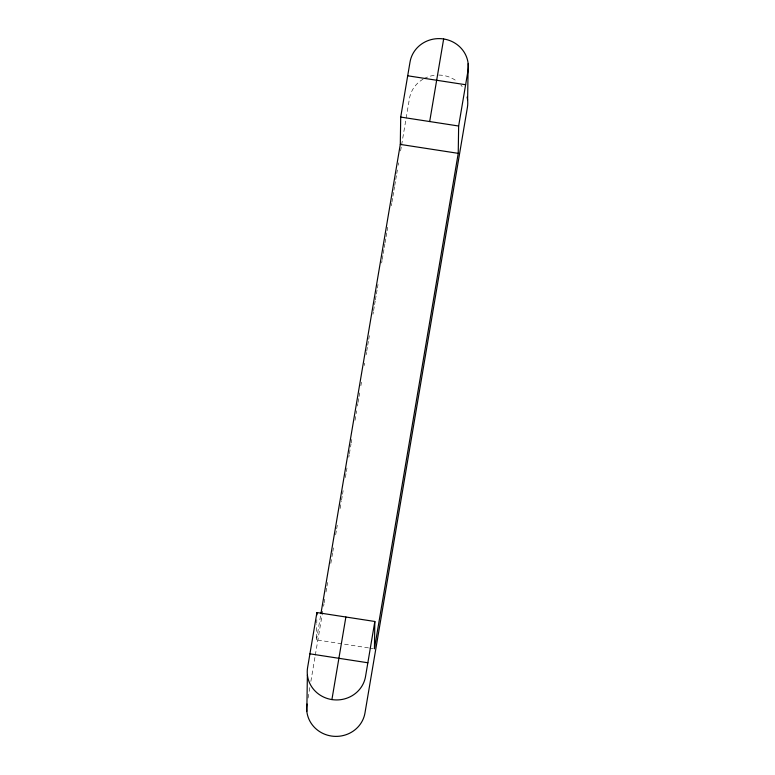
<?xml version="1.0" encoding="UTF-8"?>
<svg xmlns="http://www.w3.org/2000/svg" width="775" height="775" viewBox="0 0 775 775"><rect width="100%" height="100%" fill="white"/><g stroke="black" fill="none" stroke-linecap="round" stroke-linejoin="round"><path stroke-width="0.58" stroke-dasharray="3.88 2.91" d="M368.512 647.9L316.491 639.879L316.733 624.427M316.752 623.236L316.801 619.671M316.491 639.879L320.734 614.808M308.053 698.081L309.864 687.347M310.872 681.39L315.105 656.357M315.309 655.166L322.768 611.058M323.582 606.292L323.979 603.909M324.183 602.708L324.783 599.133M325.994 591.984L326.808 587.217M327.002 586.026L327.612 582.451M330.838 563.377L332.649 552.643M332.853 551.451L333.453 547.877M335.672 534.769L336.486 529.993M336.679 528.802L337.29 525.227M340.109 508.536L341.32 501.386M341.523 500.195L342.327 495.428M342.531 494.237L343.131 490.662M345.35 477.545L346.163 472.779M346.357 471.588L346.968 468.013M348.779 457.279L349.186 454.896M349.389 453.704L350.998 444.172M351.201 442.98L351.802 439.396M355.028 420.331L356.645 410.789M357.449 406.022L357.856 403.639M358.05 402.448L358.864 397.682M359.067 396.49L359.668 392.906M360.879 385.756L361.479 382.182M364.308 365.49L364.705 363.107M366.12 354.766L366.527 352.383M366.72 351.191L367.534 346.415M367.728 345.224L368.542 340.457M368.745 339.266L369.346 335.691M372.978 314.233L373.376 311.85M373.579 310.659L374.383 305.892M374.587 304.701L375.197 301.117M375.391 299.925L376.204 295.159M376.398 293.967L377.212 289.201M377.415 288.009L378.016 284.435M381.649 262.977L382.046 260.594M382.249 259.402L383.053 254.626M383.257 253.435L384.061 248.668M384.264 247.477L384.875 243.902M385.068 242.711L385.882 237.944M386.076 236.753L386.89 231.977M387.093 230.785L387.694 227.211M391.327 205.753L391.724 203.37M391.927 202.178L392.731 197.412M392.935 196.22L393.739 191.454M393.942 190.263L394.552 186.688M394.746 185.487L395.56 180.72M395.754 179.529L396.567 174.763M396.771 173.571L397.372 169.996M398.176 165.23L398.582 162.847M400.597 150.922L401.402 146.155M401.605 144.964L409.471 98.473A29.334 27.89 0.9 0 1 423.063 79.166M369.694 648.084L373.24 648.627M424.012 78.633A29.334 27.89 0.9 0 1 435.434 75.194M438.718 75.059A29.334 27.89 0.9 0 1 456.95 81.336M460.863 84.998A29.334 27.89 0.9 0 1 462.21 86.635"/><path stroke-width="1.16" d="M306.823 711.314L307.384 674.87M316.878 614.914L316.917 612.541L374.838 621.482L374.422 648.811L458.228 153.343L458.645 126.015L467.955 70.961A29.334 27.89 0.9 0 0 443.649 38.973A29.334 27.89 0.9 0 0 410.023 62.029L400.714 117.073L400.297 144.412L320.937 613.606M467.616 100.13L468.177 63.686M316.917 612.541L307.597 667.595A29.334 27.89 0.9 0 0 331.913 699.583A29.334 27.89 0.9 0 0 365.529 676.527L374.838 621.482M331.913 699.583L345.882 617.007M429.679 121.549L443.649 38.973M407.698 75.785L465.63 84.727M400.714 117.073L458.645 126.015M400.297 144.412L458.228 153.343M309.932 653.829L367.863 662.77M467.093 97.049A29.334 27.89 0.9 0 1 467.403 107.405L364.977 712.971A29.334 27.89 0.9 0 1 331.351 736.027A29.334 27.89 0.9 0 1 307.045 704.039"/></g></svg>
